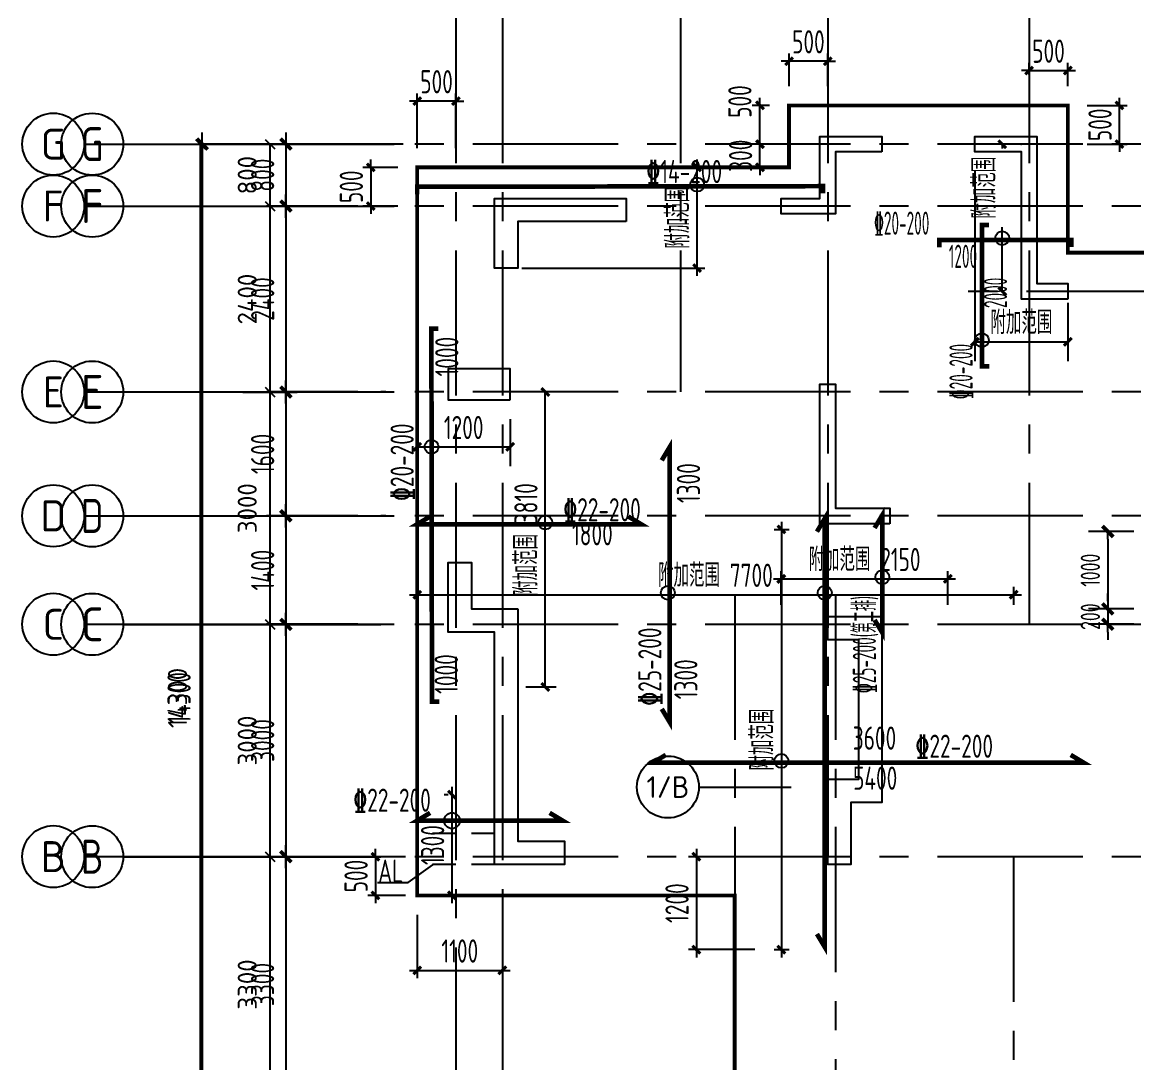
# Model space of a CAD drawing. Extents: x 627893 to 789462, y -407363 to 145317.
# Drawn here: x 668837 to 683223, y 118953 to 132387 of the extents above; entities that cross this region are included whole.
import ezdxf
from ezdxf.enums import TextEntityAlignment as Align

# ---------------------------------------------------------------- set-up
doc = ezdxf.new("R2010")
doc.units = 0
doc.header["$LTSCALE"] = 100
doc.linetypes.add('3', pattern=[5, 3, -2])
doc.linetypes.add('CENTER', pattern=[2, 1.25, -0.25, 0.25, -0.25])
doc.layers.get('0').update_dxf_attribs({"linetype": 'CONTINUOUS'})
doc.layers.get('Defpoints').update_dxf_attribs({"linetype": 'CONTINUOUS'})
for name, color, linetype in [('1508', 2, 'CONTINUOUS'), ('451', 7, 'CONTINUOUS'), ('AXIS', 3, 'CONTINUOUS'), ('AXIS_TEXT', 7, 'CONTINUOUS'), ('DIM', 3, 'CONTINUOUS'), ('dim-wall', 7, 'CONTINUOUS'), ('PAXIS', 253, 'CENTER'), ('PUB_DIM', 3, 'CONTINUOUS'), ('Z-TEXT', 2, 'CONTINUOUS'), ('板底钢筋', 24, 'CONTINUOUS'), ('柱', 2, 'CONTINUOUS'), ('梁虚线', 134, '3'), ('砼墙', 3, 'CONTINUOUS')]:
    doc.layers.add(name, color=color, linetype=linetype)
doc.layers.add('REIN', color=6, linetype='CONTINUOUS', lineweight=18)
doc.styles.add('_TCH_AXIS', font='tssdeng.shx', dxfattribs={"width": 0.7, "bigfont": 'tssdchn.shx'})
doc.styles.add('CADReader_TextStyle', font='tssdeng.shx', dxfattribs={"height": 0.2, "bigfont": 'gbcbig.shx'})
doc.styles.add('COMPLEX', font='tssdeng.shx', dxfattribs={"width": 0.7, "bigfont": 'tssdchn.shx'})
doc.styles.add('dim_font', font='tssdeng.shx', dxfattribs={"width": 0.7, "bigfont": 'tssdchn.shx'})
doc.styles.get("Standard").update_dxf_attribs({"font": 'tssdeng.shx', "width": 0.7, "bigfont": 'tssdchn.shx'})
doc.styles.add('TSSD_Dimension', font='Tssdeng.shx', dxfattribs={"width": 0.7, "bigfont": 'tssdchn.shx'})
doc.dimstyles.new('DIMN', dxfattribs={"dimtxt": 300, "dimasz": 1, "dimexe": 250, "dimexo": 300, "dimgap": 150, "dimtad": 1, "dimdec": 0, "dimzin": 0, "dimdsep": 46, "dimtxsty": 'dim_font', "dimblk": '_DIMX', "dimcen": 0.09, "dimclrt": 7, "dimadec": 0, "dimazin": 0, "dimtfac": 1, "dimtdec": 0, "dimtix": 1, "dimtmove": 2, "dimatfit": 3, "dimldrblk": '_DIMX', "dimfxl": 250, "dimtolj": 1, "dimtzin": 0, "dimarcsym": 0})
doc.dimstyles.new('TSSD_100_100', dxfattribs={"dimtxt": 300, "dimasz": 100, "dimexe": 100, "dimexo": 250, "dimgap": 100, "dimtad": 1, "dimdec": 0, "dimzin": 0, "dimdsep": 46, "dimtxsty": 'TSSD_Dimension', "dimblk": 'ARCHTICK', "dimcen": 0, "dimdle": 100, "dimclrt": 7, "dimadec": 0, "dimazin": 0, "dimtfac": 1, "dimtdec": 0, "dimtix": 1, "dimtmove": 2, "dimatfit": 3, "dimfxl": 1, "dimtolj": 1, "dimtzin": 0, "dimarcsym": 0})
doc.dimstyles.new('TSSD_100_100$0', dxfattribs={"dimtxt": 300, "dimasz": 100, "dimexe": 250, "dimexo": 250, "dimgap": 100, "dimtad": 1, "dimdec": 0, "dimzin": 0, "dimdsep": 46, "dimtxsty": 'TSSD_Dimension', "dimblk": '_TSDBK', "dimblk1": '_TSDBK', "dimblk2": '_TSDBK', "dimsah": 1, "dimcen": 0, "dimclrt": 7, "dimadec": 0, "dimazin": 0, "dimtfac": 1, "dimtdec": 0, "dimtix": 1, "dimtmove": 2, "dimatfit": 3, "dimldrblk": '_TSDBK', "dimfxl": 1, "dimtolj": 1, "dimtzin": 0, "dimarcsym": 0})

# ---------------------------------------------------------------- blocks, each defined once
blk = doc.blocks.new('_ArchTick')
at = {"color": 0, "linetype": 'ByBlock', "const_width": 0.4}
blk.add_lwpolyline([(-0.5, -0.5), (0.5, 0.5)], dxfattribs=at)
blk = doc.blocks.new('*D14')
at = {"layer": 'Defpoints', "color": 0}
for p in [(674585, 122413), (674384, 121113), (674585, 121113)]:
    blk.add_point(p, dxfattribs=at)
at = {"layer": 'dim-wall', "color": 0, "lineweight": -2}
for p, q in [((674384, 122513), (674384, 121013)), ((674335, 122413), (674284, 122413)), ((674335, 121113), (674284, 121113))]:
    blk.add_line(p, q, dxfattribs=at)
at = {"layer": 'dim-wall', "color": 0, "lineweight": -2, "xscale": 100, "yscale": 100, "zscale": 100}
for p, rotation in [((674384, 122413), 90), ((674384, 121113), 270)]:
    blk.add_blockref('_ArchTick', p, dxfattribs=dict(at, rotation=rotation))
at = {"layer": 'dim-wall', "color": 7, "insert": (674134, 121763), "char_height": 300, "attachment_point": 5, "rotation": 90, "style": 'TSSD_Dimension'}
blk.add_mtext('\\A1;1300', dxfattribs=at)
blk = doc.blocks.new('*D15')
at = {"layer": 'Defpoints', "color": 0}
for p in [(678294, 125838), (678294, 120413), (678636, 120413)]:
    blk.add_point(p, dxfattribs=at)
at = {"layer": 'dim-wall', "color": 0, "lineweight": -2}
for p, q in [((678636, 125938), (678636, 120313)), ((678544, 125838), (678736, 125838)), ((678544, 120413), (678736, 120413))]:
    blk.add_line(p, q, dxfattribs=at)
at = {"layer": 'dim-wall', "color": 0, "lineweight": -2, "xscale": 100, "yscale": 100, "zscale": 100}
for p, rotation in [((678636, 125838), 90), ((678636, 120413), 270)]:
    blk.add_blockref('_ArchTick', p, dxfattribs=dict(at, rotation=rotation))
at = {"layer": 'dim-wall', "color": 7, "insert": (678386, 123125), "char_height": 300, "attachment_point": 5, "rotation": 90, "style": 'TSSD_Dimension'}
blk.add_mtext('\\A1;\\A1;附加范围', dxfattribs=at)
blk = doc.blocks.new('*D16')
at = {"layer": 'Defpoints', "color": 0}
for p in [(673935, 125112), (681635, 124996), (681635, 124613)]:
    blk.add_point(p, dxfattribs=at)
at = {"layer": 'dim-wall', "color": 0, "lineweight": -2}
for p, q in [((681635, 124863), (681635, 125096)), ((673835, 124996), (681735, 124996)), ((673935, 124862), (673935, 124896))]:
    blk.add_line(p, q, dxfattribs=at)
at = {"layer": 'dim-wall', "color": 0, "lineweight": -2, "xscale": 100, "yscale": 100, "zscale": 100, "rotation": 180}
blk.add_blockref('_ArchTick', (673935, 124996), dxfattribs=at)
at = {"layer": 'dim-wall', "color": 0, "lineweight": -2, "xscale": 100, "yscale": 100, "zscale": 100}
blk.add_blockref('_ArchTick', (681635, 124996), dxfattribs=at)
at = {"layer": 'dim-wall', "color": 11, "insert": (677785, 125246), "char_height": 300, "attachment_point": 5, "style": 'TSSD_Dimension'}
blk.add_mtext('\\A1;附加范围 7700', dxfattribs=at)
blk = doc.blocks.new('*D17')
at = {"layer": 'Defpoints', "color": 0}
for p in [(680785, 125200), (678635, 124613), (680785, 124613)]:
    blk.add_point(p, dxfattribs=at)
at = {"layer": 'dim-wall', "color": 0, "lineweight": -2}
for p, q in [((678535, 125200), (680885, 125200)), ((678635, 124863), (678635, 125300)), ((680785, 124863), (680785, 125300))]:
    blk.add_line(p, q, dxfattribs=at)
at = {"layer": 'dim-wall', "color": 0, "lineweight": -2, "xscale": 100, "yscale": 100, "zscale": 100, "rotation": 180}
blk.add_blockref('_ArchTick', (678635, 125200), dxfattribs=at)
at = {"layer": 'dim-wall', "color": 0, "lineweight": -2, "xscale": 100, "yscale": 100, "zscale": 100}
blk.add_blockref('_ArchTick', (680785, 125200), dxfattribs=at)
at = {"layer": 'dim-wall', "color": 7, "insert": (679710, 125450), "char_height": 300, "attachment_point": 5, "style": 'TSSD_Dimension'}
blk.add_mtext('\\A1;附加范围 2150', dxfattribs=at)
blk = doc.blocks.new('*D18')
at = {"layer": 'Defpoints', "color": 0}
for p in [(675589, 127613), (675802, 127613), (675981, 123803)]:
    blk.add_point(p, dxfattribs=at)
at = {"layer": 'dim-wall', "color": 0, "lineweight": -2}
for p, q in [((675552, 127613), (675339, 127613)), ((675589, 123803), (675589, 127613)), ((675731, 123803), (675339, 123803))]:
    blk.add_line(p, q, dxfattribs=at)
at = {"layer": 'dim-wall', "color": 0, "lineweight": -2, "xscale": 100, "yscale": 100, "zscale": 100}
for p, rotation in [((675589, 127613), 90), ((675589, 123803), 270)]:
    blk.add_blockref('_ArchTick', p, dxfattribs=dict(at, rotation=rotation))
at = {"layer": 'dim-wall', "color": 7, "insert": (675339, 125708), "char_height": 300, "attachment_point": 5, "rotation": 90, "style": 'TSSD_Dimension'}
blk.add_mtext('\\A1;附加范围 3810', dxfattribs=at)
blk = doc.blocks.new('*D19')
at = {"layer": 'Defpoints', "color": 0}
for p in [(675035, 130513), (677548, 130513), (675035, 129213)]:
    blk.add_point(p, dxfattribs=at)
at = {"layer": 'dim-wall', "color": 0, "lineweight": -2}
for p, q in [((675285, 130513), (677648, 130513)), ((677548, 129113), (677548, 130613)), ((675285, 129213), (677648, 129213))]:
    blk.add_line(p, q, dxfattribs=at)
at = {"layer": 'dim-wall', "color": 0, "lineweight": -2, "xscale": 100, "yscale": 100, "zscale": 100}
for p, rotation in [((677548, 130513), 90), ((677548, 129213), 270)]:
    blk.add_blockref('_ArchTick', p, dxfattribs=dict(at, rotation=rotation))
at = {"layer": 'dim-wall', "color": 7, "insert": (677298, 129863), "char_height": 300, "attachment_point": 5, "rotation": 90, "style": 'TSSD_Dimension'}
blk.add_mtext('\\A1;\\A1;\\A1;\\A1;\\A1;附加范围', dxfattribs=at)
blk = doc.blocks.new('*D21')
at = {"layer": 'Defpoints', "color": 0}
for p in [(678405, 121613), (677539, 120413), (678544, 120413)]:
    blk.add_point(p, dxfattribs=at)
at = {"layer": 'DIM', "color": 0, "lineweight": -2}
for p, q in [((677539, 121713), (677539, 120313)), ((678155, 121613), (677439, 121613)), ((678294, 120413), (677439, 120413))]:
    blk.add_line(p, q, dxfattribs=at)
at = {"layer": 'DIM', "color": 0, "lineweight": -2, "xscale": 100, "yscale": 100, "zscale": 100}
for p, rotation in [((677539, 121613), 90), ((677539, 120413), 270)]:
    blk.add_blockref('_ArchTick', p, dxfattribs=dict(at, rotation=rotation))
at = {"layer": 'DIM', "color": 7, "insert": (677289, 121013), "char_height": 300, "attachment_point": 5, "rotation": 90, "style": 'TSSD_Dimension'}
blk.add_mtext('\\A1;1200', dxfattribs=at)
blk = doc.blocks.new('*D22')
at = {"layer": 'Defpoints', "color": 0}
for p in [(673935, 131369), (673935, 130513), (674435, 130513)]:
    blk.add_point(p, dxfattribs=at)
at = {"layer": 'DIM', "color": 0, "lineweight": -2}
for p, q in [((673935, 131369), (673835, 131369)), ((673935, 130763), (673935, 131469)), ((674435, 131369), (673935, 131369)), ((674435, 130763), (674435, 131469)), ((674435, 131369), (674535, 131369))]:
    blk.add_line(p, q, dxfattribs=at)
at = {"layer": 'DIM', "color": 0, "lineweight": -2, "xscale": 100, "yscale": 100, "zscale": 100}
blk.add_blockref('_ArchTick', (673935, 131369), dxfattribs=at)
at = {"layer": 'DIM', "color": 0, "lineweight": -2, "xscale": 100, "yscale": 100, "zscale": 100, "rotation": 180}
blk.add_blockref('_ArchTick', (674435, 131369), dxfattribs=at)
at = {"layer": 'DIM', "color": 7, "insert": (674185, 131619), "char_height": 300, "attachment_point": 5, "style": 'TSSD_Dimension'}
blk.add_mtext('\\A1;500', dxfattribs=at)
blk = doc.blocks.new('*D23')
at = {"layer": 'Defpoints', "color": 0}
for p in [(673935, 130513), (673335, 130013), (673935, 130013)]:
    blk.add_point(p, dxfattribs=at)
at = {"layer": 'DIM', "color": 0, "lineweight": -2}
for p, q in [((673685, 130513), (673235, 130513)), ((673335, 130513), (673335, 130613)), ((673335, 130513), (673335, 130013)), ((673685, 130013), (673235, 130013)), ((673335, 130013), (673335, 129913))]:
    blk.add_line(p, q, dxfattribs=at)
at = {"layer": 'DIM', "color": 0, "lineweight": -2, "xscale": 100, "yscale": 100, "zscale": 100}
for p, rotation in [((673335, 130513), 270), ((673335, 130013), 90)]:
    blk.add_blockref('_ArchTick', p, dxfattribs=dict(at, rotation=rotation))
at = {"layer": 'DIM', "color": 7, "insert": (673085, 130263), "char_height": 300, "attachment_point": 5, "rotation": 90, "style": 'TSSD_Dimension'}
blk.add_mtext('\\A1;500', dxfattribs=at)
blk = doc.blocks.new('*D24')
at = {"layer": 'Defpoints', "color": 0}
for p in [(678360, 130813), (678735, 130813), (678735, 130513)]:
    blk.add_point(p, dxfattribs=at)
at = {"layer": 'DIM', "color": 0, "lineweight": -2}
for p, q in [((678485, 130813), (678260, 130813)), ((678360, 130813), (678360, 130913)), ((678360, 130513), (678360, 130813)), ((678485, 130513), (678260, 130513)), ((678360, 130513), (678360, 130413))]:
    blk.add_line(p, q, dxfattribs=at)
at = {"layer": 'DIM', "color": 0, "lineweight": -2, "xscale": 100, "yscale": 100, "zscale": 100}
for p, rotation in [((678360, 130813), 270), ((678360, 130513), 90)]:
    blk.add_blockref('_ArchTick', p, dxfattribs=dict(at, rotation=rotation))
at = {"layer": 'DIM', "color": 7, "insert": (678110, 130663), "char_height": 300, "attachment_point": 5, "rotation": 90, "style": 'TSSD_Dimension'}
blk.add_mtext('\\A1;300', dxfattribs=at)
blk = doc.blocks.new('*D25')
at = {"layer": 'Defpoints', "color": 0}
for p in [(678360, 131313), (678735, 131313), (678735, 130813)]:
    blk.add_point(p, dxfattribs=at)
at = {"layer": 'DIM', "color": 0, "lineweight": -2}
for p, q in [((678360, 130713), (678360, 131413)), ((678485, 131313), (678260, 131313)), ((678485, 130813), (678260, 130813))]:
    blk.add_line(p, q, dxfattribs=at)
at = {"layer": 'DIM', "color": 0, "lineweight": -2, "xscale": 100, "yscale": 100, "zscale": 100}
for p, rotation in [((678360, 131313), 90), ((678360, 130813), 270)]:
    blk.add_blockref('_ArchTick', p, dxfattribs=dict(at, rotation=rotation))
at = {"layer": 'DIM', "color": 7, "insert": (678101, 131363), "char_height": 300, "attachment_point": 5, "rotation": 90, "style": 'TSSD_Dimension'}
blk.add_mtext('\\A1;500', dxfattribs=at)
blk = doc.blocks.new('*D26')
at = {"layer": 'Defpoints', "color": 0}
for p in [(682335, 131763), (681835, 131464), (682335, 131313)]:
    blk.add_point(p, dxfattribs=at)
at = {"layer": 'DIM', "color": 0, "lineweight": -2}
for p, q in [((681835, 131714), (681835, 131863)), ((682335, 131563), (682335, 131863)), ((681835, 131763), (681735, 131763)), ((681835, 131763), (682335, 131763)), ((682335, 131763), (682435, 131763))]:
    blk.add_line(p, q, dxfattribs=at)
at = {"layer": 'DIM', "color": 0, "lineweight": -2, "xscale": 100, "yscale": 100, "zscale": 100}
blk.add_blockref('_ArchTick', (681835, 131763), dxfattribs=at)
at = {"layer": 'DIM', "color": 0, "lineweight": -2, "xscale": 100, "yscale": 100, "zscale": 100, "rotation": 180}
blk.add_blockref('_ArchTick', (682335, 131763), dxfattribs=at)
at = {"layer": 'DIM', "color": 7, "insert": (682085, 132013), "char_height": 300, "attachment_point": 5, "style": 'TSSD_Dimension'}
blk.add_mtext('\\A1;500', dxfattribs=at)
blk = doc.blocks.new('*D27')
at = {"layer": 'Defpoints', "color": 0}
for p in [(678735, 131884), (678735, 131313), (679235, 131313)]:
    blk.add_point(p, dxfattribs=at)
at = {"layer": 'DIM', "color": 0, "lineweight": -2}
for p, q in [((678735, 131563), (678735, 131984)), ((679235, 131563), (679235, 131984)), ((678735, 131884), (678635, 131884)), ((679235, 131884), (678735, 131884)), ((679235, 131884), (679335, 131884))]:
    blk.add_line(p, q, dxfattribs=at)
at = {"layer": 'DIM', "color": 0, "lineweight": -2, "xscale": 100, "yscale": 100, "zscale": 100}
blk.add_blockref('_ArchTick', (678735, 131884), dxfattribs=at)
at = {"layer": 'DIM', "color": 0, "lineweight": -2, "xscale": 100, "yscale": 100, "zscale": 100, "rotation": 180}
blk.add_blockref('_ArchTick', (679235, 131884), dxfattribs=at)
at = {"layer": 'DIM', "color": 7, "insert": (678985, 132134), "char_height": 300, "attachment_point": 5, "style": 'TSSD_Dimension'}
blk.add_mtext('\\A1;500', dxfattribs=at)
blk = doc.blocks.new('*D28')
at = {"layer": 'Defpoints', "color": 0}
for p in [(682335, 131313), (683000, 131313), (682335, 130813)]:
    blk.add_point(p, dxfattribs=at)
at = {"layer": 'DIM', "color": 0, "lineweight": -2}
for p, q in [((683000, 131313), (683000, 131413)), ((682585, 131313), (683100, 131313)), ((683000, 130813), (683000, 131313)), ((682585, 130813), (683100, 130813)), ((683000, 130813), (683000, 130713))]:
    blk.add_line(p, q, dxfattribs=at)
at = {"layer": 'DIM', "color": 0, "lineweight": -2, "xscale": 100, "yscale": 100, "zscale": 100}
for p, rotation in [((683000, 131313), 270), ((683000, 130813), 90)]:
    blk.add_blockref('_ArchTick', p, dxfattribs=dict(at, rotation=rotation))
at = {"layer": 'DIM', "color": 7, "insert": (682750, 131063), "char_height": 300, "attachment_point": 5, "rotation": 90, "style": 'TSSD_Dimension'}
blk.add_mtext('\\A1;500', dxfattribs=at)
blk = doc.blocks.new('*D34')
at = {"layer": 'Defpoints', "color": 0}
for p in [(674032, 121613), (673396, 121113), (674032, 121113)]:
    blk.add_point(p, dxfattribs=at)
at = {"layer": 'DIM', "color": 0, "lineweight": -2}
for p, q in [((673396, 121613), (673396, 121713)), ((673782, 121613), (673296, 121613)), ((673396, 121613), (673396, 121113)), ((673782, 121113), (673296, 121113)), ((673396, 121113), (673396, 121013))]:
    blk.add_line(p, q, dxfattribs=at)
at = {"layer": 'DIM', "color": 0, "lineweight": -2, "xscale": 100, "yscale": 100, "zscale": 100}
for p, rotation in [((673396, 121613), 270), ((673396, 121113), 90)]:
    blk.add_blockref('_ArchTick', p, dxfattribs=dict(at, rotation=rotation))
at = {"layer": 'DIM', "color": 7, "insert": (673146, 121363), "char_height": 300, "attachment_point": 5, "rotation": 90, "style": 'TSSD_Dimension'}
blk.add_mtext('\\A1;500', dxfattribs=at)
blk = doc.blocks.new('*D35')
at = {"layer": 'Defpoints', "color": 0}
for p in [(675035, 121234), (673935, 121113), (675035, 120145)]:
    blk.add_point(p, dxfattribs=at)
at = {"layer": 'DIM', "color": 0, "lineweight": -2}
for p, q in [((673935, 120863), (673935, 120045)), ((675035, 120984), (675035, 120045)), ((673835, 120145), (675135, 120145))]:
    blk.add_line(p, q, dxfattribs=at)
at = {"layer": 'DIM', "color": 0, "lineweight": -2, "xscale": 100, "yscale": 100, "zscale": 100, "rotation": 180}
blk.add_blockref('_ArchTick', (673935, 120145), dxfattribs=at)
at = {"layer": 'DIM', "color": 0, "lineweight": -2, "xscale": 100, "yscale": 100, "zscale": 100}
blk.add_blockref('_ArchTick', (675035, 120145), dxfattribs=at)
at = {"layer": 'DIM', "color": 7, "insert": (674485, 120395), "char_height": 300, "attachment_point": 5, "style": 'TSSD_Dimension'}
blk.add_mtext('\\A1;1100', dxfattribs=at)
blk = doc.blocks.new('_TSDBK')
blk.add_line((-1, 0), (0, 0))
at = {"const_width": 0.5}
blk.add_lwpolyline([(-0.7, -0.7), (0.7, 0.7)], dxfattribs=at)
blk = doc.blocks.new('*D39')
at = {"layer": 'Defpoints', "color": 0}
for p in [(683435, 125813), (682850, 124812), (683435, 124812)]:
    blk.add_point(p, dxfattribs=at)
at = {"layer": 'dim-wall', "color": 0, "lineweight": -2}
for p, q in [((683185, 125813), (682600, 125813)), ((682850, 125713), (682850, 124912)), ((683185, 124812), (682600, 124812))]:
    blk.add_line(p, q, dxfattribs=at)
at = {"layer": 'dim-wall', "color": 0, "lineweight": -2, "xscale": 100, "yscale": 100, "zscale": 100}
for p, rotation in [((682850, 125813), 90), ((682850, 124812), 270)]:
    blk.add_blockref('_TSDBK', p, dxfattribs=dict(at, rotation=rotation))
at = {"layer": 'dim-wall', "color": 7, "insert": (682625, 125312), "char_height": 250, "attachment_point": 5, "rotation": 90, "style": 'TSSD_Dimension'}
blk.add_mtext('\\A1;1000', dxfattribs=at)
blk = doc.blocks.new('*D40')
at = {"layer": 'Defpoints', "color": 0}
for p in [(683435, 124812), (682850, 124613), (683435, 124613)]:
    blk.add_point(p, dxfattribs=at)
at = {"layer": 'dim-wall', "color": 0, "lineweight": -2}
for p, q in [((682850, 124912), (682850, 125012)), ((683185, 124812), (682600, 124812)), ((682850, 124812), (682850, 124613)), ((683185, 124613), (682600, 124613)), ((682850, 124513), (682850, 124413))]:
    blk.add_line(p, q, dxfattribs=at)
at = {"layer": 'dim-wall', "color": 0, "lineweight": -2, "xscale": 100, "yscale": 100, "zscale": 100}
for p, rotation in [((682850, 124812), 270), ((682850, 124613), 90)]:
    blk.add_blockref('_TSDBK', p, dxfattribs=dict(at, rotation=rotation))
at = {"layer": 'dim-wall', "color": 7, "insert": (682625, 124712), "char_height": 250, "attachment_point": 5, "rotation": 90, "style": 'TSSD_Dimension'}
blk.add_mtext('\\A1;200', dxfattribs=at)
blk = doc.blocks.new('*D78')
at = {"layer": 'Defpoints', "color": 0}
for p in [(675135, 127513), (673935, 127006), (675135, 126904)]:
    blk.add_point(p, dxfattribs=at)
at = {"layer": 'DIM', "color": 0, "lineweight": -2}
for p, q in [((675135, 127263), (675135, 126654)), ((673935, 126904), (675135, 126904)), ((673935, 126756), (673935, 126654))]:
    blk.add_line(p, q, dxfattribs=at)
at = {"layer": 'DIM', "color": 0, "lineweight": -2, "xscale": 100, "yscale": 100, "zscale": 100, "rotation": 180}
blk.add_blockref('_ArchTick', (673935, 126904), dxfattribs=at)
at = {"layer": 'DIM', "color": 0, "lineweight": -2, "xscale": 100, "yscale": 100, "zscale": 100}
blk.add_blockref('_ArchTick', (675135, 126904), dxfattribs=at)
at = {"layer": 'DIM', "color": 7, "insert": (674535, 127154), "char_height": 300, "attachment_point": 5, "style": 'TSSD_Dimension'}
blk.add_mtext('\\A1;1200', dxfattribs=at)
blk = doc.blocks.new('*D79')
at = {"layer": 'Defpoints', "color": 0}
for p in [(681478, 130813), (681488, 128913), (681567, 128913)]:
    blk.add_point(p, dxfattribs=at)
at = {"layer": 'dim-wall', "color": 0, "lineweight": -2}
for p, q in [((681488, 130813), (681488, 130759)), ((681728, 130813), (681738, 130813)), ((681488, 128913), (681488, 129742)), ((681317, 128913), (681238, 128913))]:
    blk.add_line(p, q, dxfattribs=at)
at = {"layer": 'dim-wall', "color": 0, "lineweight": -2, "xscale": 100, "yscale": 100, "zscale": 100}
for p, rotation in [((681488, 130813), 90), ((681488, 128913), 270)]:
    blk.add_blockref('_ArchTick', p, dxfattribs=dict(at, rotation=rotation))
at = {"layer": 'dim-wall', "color": 7, "insert": (681253, 130251), "char_height": 300, "attachment_point": 5, "rotation": 90, "style": 'TSSD_Dimension'}
blk.add_mtext('\\A1;\\A1;\\A1;\\A1;\\A1;\\A1;附加范围', dxfattribs=at)
blk = doc.blocks.new('*D80')
at = {"layer": 'Defpoints', "color": 0}
for p in [(681135, 130713), (682335, 129013), (682335, 128260)]:
    blk.add_point(p, dxfattribs=at)
at = {"layer": 'dim-wall', "color": 0, "lineweight": -2}
for p, q in [((681135, 130463), (681135, 128010)), ((682335, 128763), (682335, 128010)), ((681135, 128260), (682335, 128260))]:
    blk.add_line(p, q, dxfattribs=at)
at = {"layer": 'dim-wall', "color": 0, "lineweight": -2, "xscale": 100, "yscale": 100, "zscale": 100, "rotation": 180}
blk.add_blockref('_ArchTick', (681135, 128260), dxfattribs=at)
at = {"layer": 'dim-wall', "color": 0, "lineweight": -2, "xscale": 100, "yscale": 100, "zscale": 100}
blk.add_blockref('_ArchTick', (682335, 128260), dxfattribs=at)
at = {"layer": 'dim-wall', "color": 7, "insert": (681735, 128510), "char_height": 300, "attachment_point": 5, "style": 'TSSD_Dimension'}
blk.add_mtext('\\A1;\\A1;\\A1;\\A1;\\A1;\\A1;附加范围', dxfattribs=at)
blk = doc.blocks.new('_AXISO')
blk.add_circle((0, 0), 0.5)
at = {"layer": 'AXIS_TEXT', "style": 'COMPLEX', "width": 1.041667}
blk.add_attdef('A', text='', height=0.56, dxfattribs=at).set_placement((-0.25, -0.28), (0.25, -0.28), align=Align.FIT)
blk = doc.blocks.new('_DIMX')
blk.add_line((-150, 0), (150, 0))
at = {"const_width": 50}
blk.add_lwpolyline([(-70, -70), (70, 70)], dxfattribs=at)
blk = doc.blocks.new('*D1012')
at = {"layer": 'Defpoints', "color": 0}
for p in [(673467, 130813), (672240, 130013), (673467, 130013)]:
    blk.add_point(p, dxfattribs=at)
at = {"layer": 'PUB_DIM', "color": 0, "lineweight": -2}
for p, q in [((673167, 130813), (671990, 130813)), ((672240, 130814), (672240, 130815)), ((672240, 130813), (672240, 130013)), ((673167, 130013), (671990, 130013)), ((672240, 130012), (672240, 130011))]:
    blk.add_line(p, q, dxfattribs=at)
for p, rotation in [((672240, 130813), 270), ((672240, 130013), 90)]:
    blk.add_blockref('_DIMX', p, dxfattribs=dict(at, rotation=rotation))
at = {"layer": 'PUB_DIM', "color": 7, "insert": (671940, 130413), "char_height": 300, "attachment_point": 5, "rotation": 90, "style": 'dim_font'}
blk.add_mtext('\\A1;800', dxfattribs=at)
blk = doc.blocks.new('*D1013')
at = {"layer": 'Defpoints', "color": 0}
for p in [(673467, 130013), (672240, 127613), (673467, 127613)]:
    blk.add_point(p, dxfattribs=at)
at = {"layer": 'PUB_DIM', "color": 0, "lineweight": -2}
for p, q in [((673167, 130013), (671990, 130013)), ((672240, 130012), (672240, 127614)), ((673167, 127613), (671990, 127613))]:
    blk.add_line(p, q, dxfattribs=at)
for p, rotation in [((672240, 130013), 90), ((672240, 127613), 270)]:
    blk.add_blockref('_DIMX', p, dxfattribs=dict(at, rotation=rotation))
at = {"layer": 'PUB_DIM', "color": 7, "insert": (671940, 128813), "char_height": 300, "attachment_point": 5, "rotation": 90, "style": 'dim_font'}
blk.add_mtext('\\A1;2400', dxfattribs=at)
blk = doc.blocks.new('*D1014')
at = {"layer": 'Defpoints', "color": 0}
for p in [(673467, 127613), (672240, 126013), (673467, 126013)]:
    blk.add_point(p, dxfattribs=at)
at = {"layer": 'PUB_DIM', "color": 0, "lineweight": -2}
for p, q in [((673167, 127613), (671990, 127613)), ((672240, 127612), (672240, 126014)), ((673167, 126013), (671990, 126013))]:
    blk.add_line(p, q, dxfattribs=at)
for p, rotation in [((672240, 127613), 90), ((672240, 126013), 270)]:
    blk.add_blockref('_DIMX', p, dxfattribs=dict(at, rotation=rotation))
at = {"layer": 'PUB_DIM', "color": 7, "insert": (671940, 126813), "char_height": 300, "attachment_point": 5, "rotation": 90, "style": 'dim_font'}
blk.add_mtext('\\A1;1600', dxfattribs=at)
blk = doc.blocks.new('*D1015')
at = {"layer": 'Defpoints', "color": 0}
for p in [(673467, 126013), (672240, 124613), (673467, 124613)]:
    blk.add_point(p, dxfattribs=at)
at = {"layer": 'PUB_DIM', "color": 0, "lineweight": -2}
for p, q in [((673167, 126013), (671990, 126013)), ((672240, 126012), (672240, 124614)), ((673167, 124613), (671990, 124613))]:
    blk.add_line(p, q, dxfattribs=at)
for p, rotation in [((672240, 126013), 90), ((672240, 124613), 270)]:
    blk.add_blockref('_DIMX', p, dxfattribs=dict(at, rotation=rotation))
at = {"layer": 'PUB_DIM', "color": 7, "insert": (671940, 125313), "char_height": 300, "attachment_point": 5, "rotation": 90, "style": 'dim_font'}
blk.add_mtext('\\A1;1400', dxfattribs=at)
blk = doc.blocks.new('*D1016')
at = {"layer": 'Defpoints', "color": 0}
for p in [(673467, 124613), (672240, 121613), (673467, 121613)]:
    blk.add_point(p, dxfattribs=at)
at = {"layer": 'PUB_DIM', "color": 0, "lineweight": -2}
for p, q in [((673167, 124613), (671990, 124613)), ((672240, 124612), (672240, 121614)), ((673167, 121613), (671990, 121613))]:
    blk.add_line(p, q, dxfattribs=at)
for p, rotation in [((672240, 124613), 90), ((672240, 121613), 270)]:
    blk.add_blockref('_DIMX', p, dxfattribs=dict(at, rotation=rotation))
at = {"layer": 'PUB_DIM', "color": 7, "insert": (671940, 123113), "char_height": 300, "attachment_point": 5, "rotation": 90, "style": 'dim_font'}
blk.add_mtext('\\A1;3000', dxfattribs=at)
blk = doc.blocks.new('*D1017')
at = {"layer": 'Defpoints', "color": 0}
for p in [(673467, 121613), (672239, 118313), (673467, 118313)]:
    blk.add_point(p, dxfattribs=at)
at = {"layer": 'PUB_DIM', "color": 0, "lineweight": -2}
for p, q in [((673167, 121613), (671989, 121613)), ((672239, 121612), (672239, 118314)), ((673167, 118313), (671989, 118313))]:
    blk.add_line(p, q, dxfattribs=at)
for p, rotation in [((672239, 121613), 90), ((672239, 118313), 270)]:
    blk.add_blockref('_DIMX', p, dxfattribs=dict(at, rotation=rotation))
at = {"layer": 'PUB_DIM', "color": 7, "insert": (671939, 119963), "char_height": 300, "attachment_point": 5, "rotation": 90, "style": 'dim_font'}
blk.add_mtext('\\A1;3300', dxfattribs=at)
blk = doc.blocks.new('*D1019')
at = {"layer": 'Defpoints', "color": 0}
for p in [(671161, 130813), (671161, 116513), (671161, 116513)]:
    blk.add_point(p, dxfattribs=at)
at = {"layer": 'PUB_DIM', "color": 0, "lineweight": -2}
for p, q in [((670861, 130813), (670911, 130813)), ((671161, 130812), (671161, 116514)), ((670861, 116513), (670911, 116513))]:
    blk.add_line(p, q, dxfattribs=at)
for p, rotation in [((671161, 130813), 90), ((671161, 116513), 270)]:
    blk.add_blockref('_DIMX', p, dxfattribs=dict(at, rotation=rotation))
at = {"layer": 'PUB_DIM', "color": 7, "insert": (670861, 123663), "char_height": 300, "attachment_point": 5, "rotation": 90, "style": 'dim_font'}
blk.add_mtext('\\A1;14300', dxfattribs=at)

msp = doc.modelspace()

# ---------------------------------------------------------------- linework, layer by layer
at = {"layer": '1508', "const_width": 50}
msp.add_lwpolyline([(715734.5, 129412.5), (712034.5, 129412.5), (712034.5, 125162.5), (703284.5, 125162.5), (703284.5, 129212.5), (694784.5, 129212.5), (694784.5, 125162.5), (686034.5, 125162.5), (686034.5, 129412.5), (682334.5, 129412.5), (682334.5, 131312.5), (678734.5, 131312.5), (678734.5, 130512.5), (673934.5, 130512.5), (673934.5, 130512.5), (673934.5, 130512.5), (673934.5, 121112.5), (673934.5, 121112.5), (673934.5, 121112.5), (678034.5, 121112.5), (678034.5, 116012.5), (720034.5, 116012.5)], dxfattribs=at)
at = {"layer": '451'}
for centre, radius in [((677548.4, 130290.5), 89.9), ((681487.8, 129598.6), 89.9), ((681224.7, 128282.5), 89.9), ((675588.7, 125927.6), 89.9), ((679939.9, 125222.2), 89.9), ((677169.5, 125018.8), 89.9), ((679195.6, 125018.8), 89.9), ((678636.5, 122849.2), 89.9), ((674384.5, 122078), 102.2)]:
    msp.add_circle(centre, radius, dxfattribs=at)
at = {"layer": 'AXIS'}
for p, q in [((670139.7, 130812.9), (673466.9, 130812.9)), ((670139.7, 130012.9), (673466.9, 130012.9)), ((670139.7, 127612.9), (673466.9, 127612.9)), ((670139.7, 126012.9), (673466.9, 126012.9)), ((670139.7, 124612.9), (673466.9, 124612.9)), ((670139.7, 121612.9), (673466.9, 121612.9))]:
    msp.add_line(p, q, dxfattribs=at)
at = {"layer": 'AXIS', "linetype": 'Continuous'}
for points in [[(669636.9, 130813.8), (673636.9, 130813.8)], [(669636.9, 130013.8), (673636.9, 130013.8)], [(669636.9, 127613.8), (673636.9, 127613.8)], [(669636.9, 126013.8), (673636.9, 126013.8)], [(669636.9, 124613.8), (673636.9, 124613.8)], [(677572.1, 122512.5), (678761.6, 122512.5)], [(669636.9, 121613.8), (673636.9, 121613.8)]]:
    msp.add_lwpolyline(points, dxfattribs=at)
for centre in [(669236.9, 130813.8), (669236.9, 130013.8), (669236.9, 127613.8), (669236.9, 126013.8), (669236.9, 124613.8), (677172, 122512.5), (669236.9, 121613.8)]:
    msp.add_circle(centre, 400, dxfattribs=at)
at = {"layer": 'DIM'}
msp.add_circle((674120.6, 126904.1), 89.5, dxfattribs=at)
at = {"layer": 'PAXIS', "ltscale": 15}
for points in [[(674434.5, 132441.9), (674434.5, 114510.6)], [(675034.5, 132441.9), (675034.5, 114510.6)], [(677334.5, 132441.9), (677334.5, 127612.9)], [(679234.5, 132441.9), (679234.5, 121612.9)], [(681834.5, 132441.9), (681834.5, 124612.9)], [(724528.6, 130812.9), (673466.9, 130812.9)], [(724528.6, 130012.9), (673466.9, 130012.9)], [(686674.4, 128912.5), (680981.6, 128912.5)], [(724528.6, 127612.9), (673466.9, 127612.9)], [(724528.6, 126012.9), (673466.9, 126012.9)], [(678034.5, 124996.5), (678034.5, 114510.6)], [(679334.5, 124996.5), (679334.5, 114510.6)], [(724528.6, 124612.9), (673466.9, 124612.9)], [(724528.6, 121612.9), (673466.9, 121612.9)], [(681634.5, 121612.9), (681634.5, 114510.6)]]:
    msp.add_lwpolyline(points, dxfattribs=at)
at = {"layer": 'PUB_DIM', "linetype": 'Continuous'}
for points in [[(670784.6, 130812.5), (671484.6, 130812.5)], [(671072.7, 130874.4), (671196.4, 130750.6)], [(673753.3, 130812.5), (671134.6, 130812.5), (671134.6, 116512.5), (673753.3, 116512.5)], [(671684.6, 130812.5), (672384.6, 130812.5)], [(671972.7, 130874.4), (672096.4, 130750.6)], [(673636.9, 130812.5), (672034.6, 130812.5), (672034.6, 116512.5), (673636.9, 116512.5)], [(671972.7, 130074.4), (672096.4, 129950.6)], [(671684.6, 130012.5), (672384.6, 130012.5)], [(671684.6, 127612.5), (672384.6, 127612.5)], [(671972.7, 127674.4), (672096.4, 127550.6)], [(671684.6, 124612.5), (672384.6, 124612.5)], [(671972.7, 124674.4), (672096.4, 124550.6)], [(671684.6, 121612.5), (672384.6, 121612.5)], [(671972.7, 121674.4), (672096.4, 121550.6)]]:
    msp.add_lwpolyline(points, dxfattribs=at)
at = {"layer": 'REIN', "const_width": 60}
for points in [[(673934.5, 130166.8), (673934.5, 130262.5), (679171.7, 130270.8), (679171.7, 130179.5)], [(681320.4, 127946), (681224.7, 127946), (681224.6, 129768.8), (681316, 129768.8)], [(680674.2, 129480.7), (680674.2, 129576.4), (682379.2, 129576.2), (682379.2, 129484.8)], [(674221.2, 123613.5), (674125.5, 123613.5), (674118.3, 128431.9), (674209.6, 128431.9)]]:
    msp.add_lwpolyline(points, dxfattribs=at)
at = {"layer": 'Z-TEXT'}
for p, q in [((673817.2, 121279.5), (674136.5, 121506.3)), ((673423.2, 121279.5), (673817.2, 121279.5))]:
    msp.add_line(p, q, dxfattribs=at)
at = {"layer": '板底钢筋', "const_width": 60}
for points in [[(677092.2, 123521), (677192.2, 123354.3), (677192.2, 126897.1), (677092.2, 126730.4)], [(674101.2, 126005.4), (673934.5, 125905.4), (676826.7, 125905.4), (676660, 126005.4)], [(679095.6, 120614.5), (679195.6, 120447.8), (679195.6, 125976.4), (679095.6, 125809.8)], [(679839.9, 124669.7), (679939.9, 124503), (679939.9, 126023.8), (679839.9, 125857.1)], [(677144.7, 122926.9), (676978, 122826.9), (682538.1, 122826.9), (682371.4, 122926.9)], [(674101.2, 122178.5), (673934.5, 122078.5), (675811.5, 122078.5), (675644.8, 122178.5)]]:
    msp.add_lwpolyline(points, dxfattribs=at)
at = {"layer": '柱'}
msp.add_lwpolyline([(675134.5, 127512.5), (675134.5, 127912.5), (674334.5, 127912.5), (674334.5, 127512.5)], close=True, dxfattribs=at)
msp.add_lwpolyline([(675134.5, 127512.5), (675134.5, 127912.5), (674334.5, 127912.5), (674334.5, 127512.5)], close=True, dxfattribs=at)
msp.add_lwpolyline([(675134.5, 127512.5), (675134.5, 127912.5), (674334.5, 127912.5), (674334.5, 127512.5)], close=True, dxfattribs=at)
msp.add_lwpolyline([(675134.5, 127512.5), (675134.5, 127912.5), (674334.5, 127912.5), (674334.5, 127512.5)], close=True, dxfattribs=at)
at = {"layer": '梁虚线'}
for p, q in [((674934.5, 121912.5), (673934.5, 121912.5)), ((674934.5, 121512.5), (673934.5, 121512.5))]:
    msp.add_line(p, q, dxfattribs=at)
at = {"layer": '砼墙'}
for points in [[(679934.5, 130712.5), (679334.5, 130712.5), (679334.5, 129912.5), (678634.5, 129912.5), (678634.5, 130112.5), (679134.5, 130112.5), (679134.5, 130912.5), (679934.5, 130912.5)], [(682334.5, 128812.5), (681734.5, 128812.5), (681734.5, 130712.5), (681134.5, 130712.5), (681134.5, 130912.5), (681934.5, 130912.5), (681934.5, 129012.5), (682334.5, 129012.5)], [(676634.5, 129812.5), (675234.5, 129812.5), (675234.5, 129212.5), (674934.5, 129212.5), (674934.5, 130112.5), (676634.5, 130112.5)], [(680034.5, 125912.5), (679134.5, 125912.5), (679134.5, 127712.5), (679334.5, 127712.5), (679334.5, 126112.5), (680034.5, 126112.5)], [(675234.5, 124812.5), (675234.5, 121812.5), (675834.5, 121812.5), (675834.5, 121512.5), (674934.5, 121512.5), (674934.5, 124512.5), (674334.5, 124512.5), (674334.5, 125412.5), (674634.5, 125412.5), (674634.5, 124812.5)], [(679234.5, 124712.5), (679934.5, 124712.5), (679934.5, 122312.5), (679534.5, 122312.5), (679534.5, 121512.5), (679234.5, 121512.5), (679234.5, 122612.5), (679634.5, 122612.5), (679634.5, 124412.5), (679234.5, 124412.5)]]:
    msp.add_lwpolyline(points, close=True, dxfattribs=at)

# ---------------------------------------------------------------- block references
at = {"layer": 'AXIS'}
ref = msp.add_blockref('_AXISO', (669739.7, 130812.9), dxfattribs=dict(at, xscale=800, yscale=800, zscale=800))
ref.add_attrib('A', 'G', dxfattribs={"layer": 'AXIS_TEXT', "height": 438.4, "style": '_TCH_AXIS', "width": 0.933333}).set_placement((669593.6, 130593.7), (669885.9, 130593.7), align=Align.FIT)
ref = msp.add_blockref('_AXISO', (669739.7, 130012.9), dxfattribs=dict(at, xscale=800, yscale=800, zscale=800))
ref.add_attrib('A', 'F', dxfattribs={"layer": 'AXIS_TEXT', "height": 438.4, "style": '_TCH_AXIS', "width": 1.076923}).set_placement((669593.6, 129793.7), (669885.9, 129793.7), align=Align.FIT)
ref = msp.add_blockref('_AXISO', (669739.7, 127612.9), dxfattribs=dict(at, xscale=800, yscale=800, zscale=800))
ref.add_attrib('A', 'E', dxfattribs={"layer": 'AXIS_TEXT', "height": 438.4, "style": '_TCH_AXIS', "width": 1.076923}).set_placement((669593.6, 127393.7), (669885.9, 127393.7), align=Align.FIT)
ref = msp.add_blockref('_AXISO', (669739.7, 126012.9), dxfattribs=dict(at, xscale=800, yscale=800, zscale=800))
ref.add_attrib('A', 'D', dxfattribs={"layer": 'AXIS_TEXT', "height": 438.4, "style": '_TCH_AXIS'}).set_placement((669593.6, 125793.7), (669885.9, 125793.7), align=Align.FIT)
ref = msp.add_blockref('_AXISO', (669739.7, 124612.9), dxfattribs=dict(at, xscale=800, yscale=800, zscale=800))
ref.add_attrib('A', 'C', dxfattribs={"layer": 'AXIS_TEXT', "height": 438.4, "style": '_TCH_AXIS', "width": 0.933333}).set_placement((669593.6, 124393.7), (669885.9, 124393.7), align=Align.FIT)
ref = msp.add_blockref('_AXISO', (669739.7, 121612.9), dxfattribs=dict(at, xscale=800, yscale=800, zscale=800))
ref.add_attrib('A', 'B', dxfattribs={"layer": 'AXIS_TEXT', "height": 438.4, "style": '_TCH_AXIS'}).set_placement((669593.6, 121393.7), (669885.9, 121393.7), align=Align.FIT)

# ---------------------------------------------------------------- texts
at = {"layer": 'AXIS', "color": 7, "style": 'CADReader_TextStyle'}
for s, height, p in [('G', 400, (669236.9, 130813.8)), ('F', 400, (669236.9, 130013.8)), ('E', 400, (669236.9, 127613.8)), ('D', 400, (669236.9, 126013.8)), ('C', 400, (669236.9, 124613.8)), ('1/B', 280, (677172, 122512.5)), ('B', 400, (669236.9, 121613.8))]:
    msp.add_text(s, height=height, dxfattribs=at).set_placement(p, align=Align.MIDDLE)
at = {"layer": 'PUB_DIM', "color": 7, "style": 'CADReader_TextStyle'}
for s, p in [('800', (671740.5, 130412.5)), ('2400', (671740.5, 128812.5)), ('3000', (671740.5, 126112.5)), ('14300', (670840.5, 123662.5)), ('3000', (671740.5, 123112.5)), ('3300', (671740.5, 119962.5))]:
    msp.add_text(s, height=245, rotation=90, dxfattribs=at).set_placement(p, align=Align.MIDDLE)
at = {"layer": 'Z-TEXT'}
for s, width, p in [('%%13214-200', 0.7, (676892.5, 130309.2)), ('%%13220-200', 0.5, (679831, 129643.1)), ('1200', 0.5, (680798.1, 129214.9)), ('%%13222-200', 0.7, (675820.5, 125942.8)), ('1800', 0.7, (675933.4, 125632.6)), ('3600', 0.7, (679558.2, 122993.8)), ('%%13222-200', 0.7, (680367.5, 122889.3)), ('5400', 0.7, (679561.8, 122477)), ('%%13222-200', 0.7, (673110, 122192.5))]:
    msp.add_text(s, height=300, dxfattribs=dict(at, width=width)).set_placement(p)
for s, rotation, width, p in [('2000', 90, 0.5, (681550.9, 128696.9)), ('1000', 90, 0.7, (674467.3, 127813.6)), ('%%13220-200', 90, 0.5, (681105.3, 127518.7)), ('%%13220-200', 90, 0.7, (673890.3, 126204.6)), ('1300', 90, 0.7, (677587, 126178.2)), ('%%13225-200(第二排)', 90, 0.5, (679858, 123724.2)), ('%%13225-200', 90, 0.7, (677088.5, 123561.5)), ('1000', 90, 0.7, (674460.5, 123714.9)), ('1300', 90, 0.7, (677553, 123645.5)), ('AL', 360, 0.7, (673431.2, 121277.1))]:
    msp.add_text(s, height=300, rotation=rotation, dxfattribs=dict(at, width=width)).set_placement(p)

# ---------------------------------------------------------------- dimensions: what is measured, and where the dimension line sits
at = {"layer": 'DIM'}
for base, p1, p2, picture, middle in [((678734.5, 131884.5), (679234.5, 131312.5), (678734.5, 131312.5), '*D27', (678984.5, 132134.5)), ((682334.5, 131762.7), (681834.5, 131464.3), (682334.5, 131312.5), '*D26', (682084.5, 132012.7)), ((673934.5, 131368.8), (674434.5, 130512.5), (673934.5, 130512.5), '*D22', (674184.5, 131618.8)), ((675034.5, 120144.6), (673934.5, 121112.5), (675034.5, 121234.2), '*D35', (674484.5, 120394.6))]:
    dim = msp.add_linear_dim(base=base, p1=p1, p2=p2, dimstyle='TSSD_100_100', dxfattribs=at)
    dim.commit()
    dim.dimension.update_dxf_attribs({"geometry": picture, "text_midpoint": middle})
dim = msp.add_linear_dim(base=(678360.4, 131312.5), p1=(678734.5, 130812.5), p2=(678734.5, 131312.5), angle=90, dimstyle='TSSD_100_100', dxfattribs=at)
dim.commit()
dim.dimension.update_dxf_attribs({"geometry": '*D25', "text_midpoint": (678101, 131362.7), "dimtype": 160})
for base, p1, p2, picture, middle in [((683000, 131312.5), (682334.5, 130812.5), (682334.5, 131312.5), '*D28', (682750, 131062.5)), ((678360.4, 130812.5), (678734.5, 130512.5), (678734.5, 130812.5), '*D24', (678110.4, 130662.5)), ((673334.9, 130012.5), (673934.5, 130512.5), (673934.5, 130012.5), '*D23', (673084.9, 130262.5)), ((673395.6, 121112.5), (674031.9, 121612.5), (674031.9, 121112.5), '*D34', (673145.6, 121362.5)), ((677539.4, 120412.5), (678404.8, 121612.5), (678544.1, 120412.5), '*D21', (677289.4, 121012.5))]:
    dim = msp.add_linear_dim(base=base, p1=p1, p2=p2, angle=90, dimstyle='TSSD_100_100', dxfattribs=at)
    dim.commit()
    dim.dimension.update_dxf_attribs({"geometry": picture, "text_midpoint": middle})
dim = msp.add_linear_dim(base=(675134.5, 126904.1), p1=(673934.5, 127006.3), p2=(675134.5, 127512.5), dimstyle='TSSD_100_100$0', override={"dimblk": 'ArchTick', "dimsah": 0}, dxfattribs=at)
dim.commit()
dim.dimension.update_dxf_attribs({"geometry": '*D78', "text_midpoint": (674534.5, 127154.1)})
at = {"layer": 'dim-wall'}
dim = msp.add_linear_dim(base=(681487.8, 128912.5), p1=(681477.9, 130812.5), p2=(681567, 128912.5), angle=90, text='\\A1;\\A1;\\A1;\\A1;\\A1;附加范围', dimstyle='TSSD_100_100$0', override={"dimblk": 'ArchTick', "dimsah": 0}, dxfattribs=at)
dim.commit()
dim.dimension.update_dxf_attribs({"geometry": '*D79', "text_midpoint": (681252.6, 130250.8), "dimtype": 160})
for base, p1, p2, angle, text, picture, middle in [((677548.4, 130512.5), (675034.5, 129212.5), (675034.5, 130512.5), 270, '\\A1;\\A1;\\A1;\\A1;附加范围', '*D19', (677298.4, 129862.5)), ((678636.5, 120412.5), (678294.1, 125837.5), (678294.1, 120412.5), 90, '\\A1;附加范围', '*D15', (678386.5, 123125)), ((680784.5, 125199.9), (678634.5, 124612.5), (680784.5, 124612.5), 180, '附加范围 <>', '*D17', (679709.5, 125449.9))]:
    dim = msp.add_linear_dim(base=base, p1=p1, p2=p2, angle=angle, text=text, dimstyle='TSSD_100_100', dxfattribs=at)
    dim.commit()
    dim.dimension.update_dxf_attribs({"geometry": picture, "text_midpoint": middle})
for base, p1, p2, text, dimstyle, override, picture, middle in [((682334.5, 128260.2), (681134.5, 130712.5), (682334.5, 129012.5), '\\A1;\\A1;\\A1;\\A1;\\A1;附加范围', 'TSSD_100_100$0', {"dimblk": 'ArchTick', "dimsah": 0}, '*D80', (681734.5, 128510.2)), ((681634.5, 124996.5), (673934.5, 125112), (681634.5, 124612.5), '附加范围 <>', 'TSSD_100_100', {"dimclrt": 11}, '*D16', (677784.5, 125246.5))]:
    dim = msp.add_linear_dim(base=base, p1=p1, p2=p2, text=text, dimstyle=dimstyle, override=override, dxfattribs=at)
    dim.commit()
    dim.dimension.update_dxf_attribs({"geometry": picture, "text_midpoint": middle})
dim = msp.add_linear_dim(base=(675588.7, 127612.5), p1=(675980.5, 123802.5), p2=(675801.5, 127612.5), angle=90, text='附加范围 <>', dimstyle='TSSD_100_100$0', override={"dimblk": 'ArchTick', "dimsah": 0}, dxfattribs=at)
dim.commit()
dim.dimension.update_dxf_attribs({"geometry": '*D18', "text_midpoint": (675338.7, 125707.5)})
for base, p1, p2, picture, middle in [((682850, 124812.5), (683434.5, 125812.5), (683434.5, 124812.5), '*D39', (682625, 125312.5)), ((682850, 124612.5), (683434.5, 124812.5), (683434.5, 124612.5), '*D40', (682625, 124712.5))]:
    dim = msp.add_linear_dim(base=base, p1=p1, p2=p2, angle=90, dimstyle='TSSD_100_100$0', override={"dimtxt": 250}, dxfattribs=at)
    dim.commit()
    dim.dimension.update_dxf_attribs({"geometry": picture, "text_midpoint": middle})
dim = msp.add_linear_dim(base=(674384.5, 121112.5), p1=(674584.5, 122412.5), p2=(674584.5, 121112.5), angle=90, dimstyle='TSSD_100_100', dxfattribs=at)
dim.commit()
dim.dimension.update_dxf_attribs({"geometry": '*D14', "text_midpoint": (674134.5, 121762.5)})
at = {"layer": 'PUB_DIM'}
for p1, p2, distance, picture, middle in [((671161.4, 130812.9), (671161.4, 116512.9), -0.1, '*D1019', (670861.3, 123662.9)), ((673466.9, 130812.9), (673466.9, 130012.9), -1226.7, '*D1012', (671940.1, 130412.9)), ((673466.9, 130012.9), (673466.9, 127612.9), -1226.7, '*D1013', (671940.1, 128812.9)), ((673466.9, 127612.9), (673466.9, 126012.9), -1226.9, '*D1014', (671939.9, 126812.9)), ((673466.9, 126012.9), (673466.9, 124612.9), -1227.1, '*D1015', (671939.8, 125312.9)), ((673466.9, 124612.9), (673466.9, 121612.9), -1227.3, '*D1016', (671939.6, 123112.9)), ((673466.9, 121612.9), (673466.9, 118312.9), -1227.4, '*D1017', (671939.4, 119962.9))]:
    dim = msp.add_aligned_dim(p1=p1, p2=p2, distance=distance, dimstyle='DIMN', dxfattribs=at)
    dim.commit()
    dim.dimension.update_dxf_attribs({"geometry": picture, "text_midpoint": middle})

doc.saveas('drawing.dxf')
